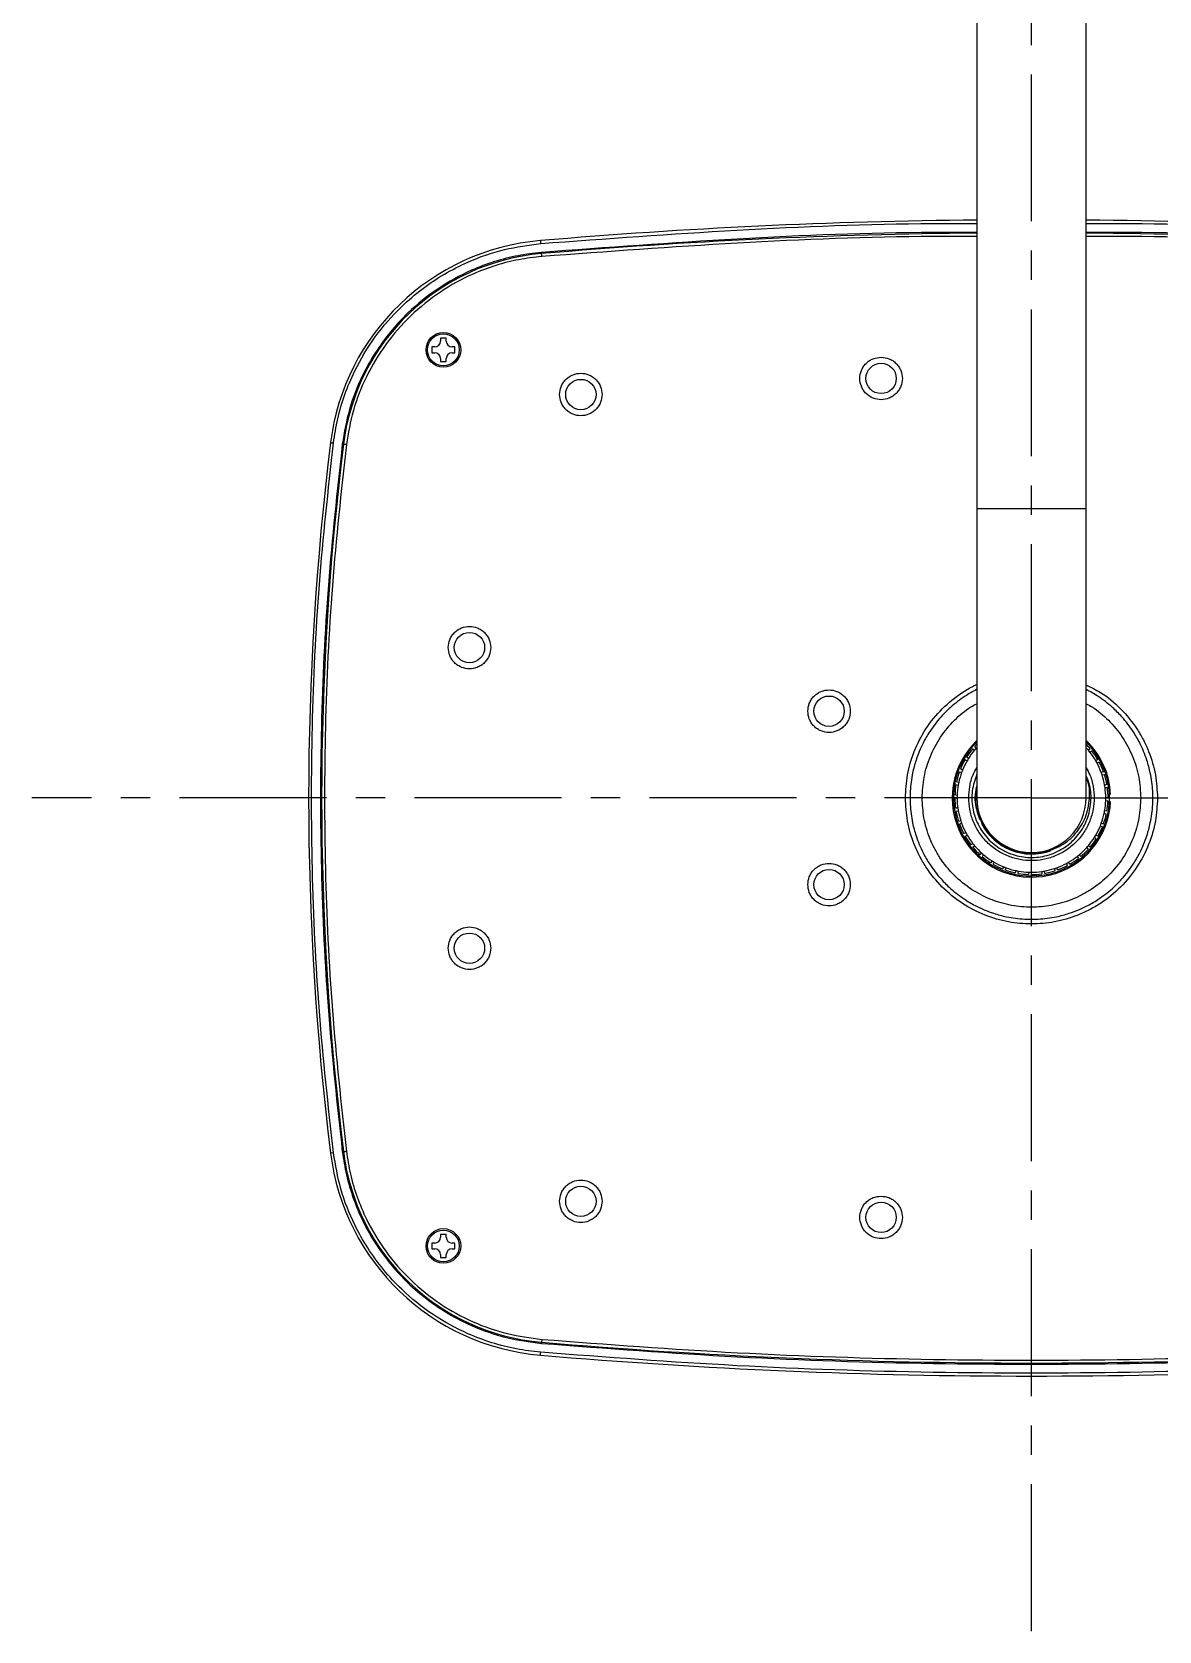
# Model space of a CAD drawing. Header units: millimetres. Extents: x 6110 to 6704, y -2661 to -1821.
# Drawn here: x 6264.7 to 6313.5, y -2033.4 to -1964.3 of the extents above; entities that cross this region are included whole.
import ezdxf

# ---------------------------------------------------------------- set-up
doc = ezdxf.new("R2010")
doc.units = ezdxf.units.MM
doc.header["$LTSCALE"] = 0.1
doc.linetypes.add('CENTERX2', pattern=[101.6, 63.5, -12.7, 12.7, -12.7])
doc.layers.get('0').update_dxf_attribs({"lineweight": 15})
doc.layers.add('CENTER', color=1, linetype='CENTERX2')

msp = doc.modelspace()

# ---------------------------------------------------------------- linework, layer by layer
at = {"linetype": 'Continuous', "lineweight": 25}
for p, q in [((6305.5892, -1934.8821), (6305.5892, -1984.8821)), ((6310.3142, -1984.8821), (6310.3142, -1934.8821)), ((6282.1521, -1977.8821), (6282.0271, -1977.8821)), ((6282.0271, -1977.8821), (6282.0271, -1978.1321)), ((6282.0271, -1978.1321), (6282.1521, -1978.1321)), ((6282.6521, -1977.5071), (6282.4021, -1977.5071)), ((6282.4021, -1977.5071), (6282.4021, -1977.6321)), ((6282.6521, -1977.6321), (6282.6521, -1977.5071)), ((6283.0271, -1977.8821), (6282.9021, -1977.8821)), ((6282.9021, -1978.1321), (6283.0271, -1978.1321)), ((6283.0271, -1978.1321), (6283.0271, -1977.8821)), ((6282.4021, -1978.3821), (6282.4021, -1978.5071)), ((6282.4021, -1978.5071), (6282.6521, -1978.5071)), ((6282.6521, -1978.5071), (6282.6521, -1978.3821)), ((6305.5892, -1984.8821), (6305.5892, -1997.3821)), ((6310.3142, -1984.8821), (6305.5892, -1984.8821)), ((6310.3142, -1997.3821), (6310.3142, -1984.8821)), ((6305.4142, -1995.2528), (6305.4908, -1995.3171)), ((6305.5624, -1995.2347), (6305.4975, -1995.1573)), ((6310.4892, -1995.2528), (6310.4126, -1995.3171)), ((6310.4814, -1995.402), (6310.5688, -1995.3515)), ((6304.972, -1996.1814), (6304.8846, -1996.1309)), ((6305.083, -1995.7258), (6305.1696, -1995.7758)), ((6305.2258, -1995.6822), (6305.1485, -1995.6173)), ((6310.8204, -1995.7258), (6310.7338, -1995.7758)), ((6310.7868, -1995.8713), (6310.8817, -1995.8368)), ((6304.6895, -1996.8069), (6304.788, -1996.8242)), ((6304.8088, -1996.717), (6304.7139, -1996.6825)), ((6304.839, -1996.2491), (6304.9329, -1996.2833)), ((6311.0644, -1996.2491), (6310.9705, -1996.2833)), ((6311.0061, -1996.3866), (6311.1055, -1996.369)), ((6311.2139, -1996.8069), (6311.1154, -1996.8242)), ((6304.6392, -1997.3821), (6304.7392, -1997.3821)), ((6304.7411, -1997.2729), (6304.6416, -1997.2554)), ((6311.1325, -1996.9321), (6311.2335, -1996.9321)), ((6311.1623, -1997.4913), (6311.2618, -1997.5088)), ((6311.2642, -1997.3821), (6311.1642, -1997.3821)), ((6311.2608, -1997.2321), (6311.3234, -1997.2321)), ((6311.2608, -1997.5321), (6311.3234, -1997.5321)), ((6304.7709, -1997.8321), (6304.6699, -1997.8321)), ((6304.6895, -1997.9573), (6304.788, -1997.9399)), ((6311.0946, -1998.0471), (6311.1895, -1998.0817)), ((6311.2139, -1997.9573), (6311.1154, -1997.9399)), ((6304.8973, -1998.3776), (6304.7979, -1998.3951)), ((6304.839, -1998.515), (6304.9329, -1998.4808)), ((6305.1166, -1998.8928), (6305.0217, -1998.9274)), ((6310.9314, -1998.5828), (6311.0188, -1998.6333)), ((6311.0644, -1998.515), (6310.9705, -1998.4808)), ((6305.083, -1999.0383), (6305.1696, -1998.9883)), ((6305.422, -1999.3622), (6305.3346, -1999.4127)), ((6305.4142, -1999.5113), (6305.4908, -1999.447)), ((6310.341, -1999.5295), (6310.4059, -1999.6068)), ((6310.4892, -1999.5113), (6310.4126, -1999.447)), ((6310.6776, -1999.082), (6310.755, -1999.1469)), ((6310.8204, -1999.0383), (6310.7338, -1998.9883)), ((6305.8043, -1999.7714), (6305.727, -1999.8363)), ((6305.8225, -1999.9196), (6305.8868, -1999.843)), ((6306.2518, -2000.108), (6306.1869, -2000.1853)), ((6306.2955, -2000.2508), (6306.3455, -2000.1642)), ((6309.4625, -2000.2172), (6309.497, -2000.312)), ((6309.608, -2000.2508), (6309.558, -2000.1642)), ((6309.9318, -1999.9118), (6309.9823, -1999.9992)), ((6310.0809, -1999.9196), (6310.0167, -1999.843)), ((6306.751, -2000.3618), (6306.7005, -2000.4492)), ((6306.8188, -2000.4948), (6306.853, -2000.4008)), ((6307.2867, -2000.525), (6307.2521, -2000.6199)), ((6307.3765, -2000.6443), (6307.3939, -2000.5458)), ((6307.8425, -2000.5927), (6307.825, -2000.6922)), ((6307.9517, -2000.6946), (6307.9517, -2000.5946)), ((6308.4017, -2000.5629), (6308.4017, -2000.6639)), ((6308.5269, -2000.6443), (6308.5095, -2000.5458)), ((6308.9472, -2000.4364), (6308.9647, -2000.5359)), ((6309.0847, -2000.4948), (6309.0504, -2000.4008)), ((6277.7734, -2012.729), (6277.6493, -2012.7443)), ((6282.1521, -2016.6321), (6282.0271, -2016.6321)), ((6282.0271, -2016.6321), (6282.0271, -2016.8821)), ((6282.0271, -2016.8821), (6282.1521, -2016.8821)), ((6282.6521, -2016.2571), (6282.4021, -2016.2571)), ((6282.4021, -2016.2571), (6282.4021, -2016.3821)), ((6282.6521, -2016.3821), (6282.6521, -2016.2571)), ((6283.0271, -2016.6321), (6282.9021, -2016.6321)), ((6282.9021, -2016.8821), (6283.0271, -2016.8821)), ((6283.0271, -2016.8821), (6283.0271, -2016.6321)), ((6282.4021, -2017.1321), (6282.4021, -2017.2571)), ((6282.4021, -2017.2571), (6282.6521, -2017.2571)), ((6282.6521, -2017.2571), (6282.6521, -2017.1321))]:
    msp.add_line(p, q, dxfattribs=at)
at = {"linetype": 'Continuous', "lineweight": 25, "flags": 128}
for points in [[(6286.7244, -1973.2849), (6286.7246, -1973.2873), (6286.7252, -1973.2944), (6286.7262, -1973.3059), (6286.7275, -1973.3214), (6286.7291, -1973.3403), (6286.7309, -1973.3618), (6286.7329, -1973.3852), (6286.735, -1973.4095)], [(6286.7679, -1973.7956), (6286.7687, -1973.8053), (6286.7695, -1973.8146), (6286.7703, -1973.8232), (6286.7709, -1973.8308), (6286.7714, -1973.837), (6286.7718, -1973.8416), (6286.7721, -1973.8444), (6286.7722, -1973.8454)], [(6286.7828, -1973.9699), (6286.7807, -1973.9456), (6286.7787, -1973.9223), (6286.7769, -1973.9007), (6286.7753, -1973.8819), (6286.7739, -1973.8664), (6286.773, -1973.8549), (6286.7724, -1973.8478), (6286.7722, -1973.8454)], [(6277.6493, -1982.0198), (6277.6517, -1982.0201), (6277.6587, -1982.021), (6277.6702, -1982.0224), (6277.6856, -1982.0243), (6277.7044, -1982.0266), (6277.7259, -1982.0293), (6277.7491, -1982.0322), (6277.7734, -1982.0352)], [(6278.2075, -1982.0889), (6278.2066, -1982.0888), (6278.2038, -1982.0885), (6278.1992, -1982.0879), (6278.193, -1982.0871), (6278.1855, -1982.0862), (6278.1769, -1982.0851), (6278.1676, -1982.084), (6278.1579, -1982.0828)], [(6278.3316, -1982.1043), (6278.3074, -1982.1013), (6278.2841, -1982.0984), (6278.2627, -1982.0958), (6278.2439, -1982.0934), (6278.2284, -1982.0915), (6278.217, -1982.0901), (6278.2099, -1982.0892), (6278.2075, -1982.0889)], [(6278.1579, -2012.6814), (6278.1676, -2012.6802), (6278.1769, -2012.679), (6278.1855, -2012.678), (6278.193, -2012.677), (6278.1992, -2012.6763), (6278.2038, -2012.6757), (6278.2066, -2012.6753), (6278.2075, -2012.6752)], [(6278.2075, -2012.6752), (6278.2099, -2012.6749), (6278.217, -2012.674), (6278.2284, -2012.6726), (6278.2439, -2012.6707), (6278.2627, -2012.6684), (6278.2841, -2012.6657), (6278.3074, -2012.6628), (6278.3316, -2012.6598)], [(6286.7679, -2020.9686), (6286.7687, -2020.9589), (6286.7695, -2020.9495), (6286.7703, -2020.9409), (6286.7709, -2020.9334), (6286.7714, -2020.9272), (6286.7718, -2020.9226), (6286.7721, -2020.9197), (6286.7722, -2020.9188)], [(6286.7828, -2020.7942), (6286.7807, -2020.8185), (6286.7787, -2020.8419), (6286.7769, -2020.8634), (6286.7753, -2020.8823), (6286.7739, -2020.8978), (6286.773, -2020.9093), (6286.7724, -2020.9164), (6286.7722, -2020.9188)], [(6286.7244, -2021.4792), (6286.7246, -2021.4769), (6286.7252, -2021.4698), (6286.7262, -2021.4583), (6286.7275, -2021.4428), (6286.7291, -2021.4239), (6286.7309, -2021.4024), (6286.7329, -2021.379), (6286.735, -2021.3547)]]:
    msp.add_lwpolyline(points, dxfattribs=at)
at = {"linetype": 'Continuous', "lineweight": 25}
for centre, radius in [((6282.5271, -1978.0071), 0.75), ((6282.5271, -1978.0071), 0.6875), ((6301.4517, -1979.2439), 0.6561), ((6288.4703, -1979.9385), 0.6561), ((6283.6555, -1990.8821), 0.6561), ((6299.2017, -1993.6321), 0.6561), ((6299.2017, -2001.1321), 0.6561), ((6283.6555, -2003.8821), 0.6561), ((6288.4703, -2014.8256), 0.6561), ((6301.4517, -2015.5202), 0.6561), ((6282.5271, -2016.7571), 0.75), ((6282.5271, -2016.7571), 0.6875)]:
    msp.add_circle(centre, radius, dxfattribs=at)
for centre, radius, start, end in [((6307.9517, -2222.3821), 250, 90.541453, 94.870806), ((6307.9517, -2222.3821), 250, 85.129194, 89.458547), ((6287.5735, -1983.2488), 10, 94.870806, 172.940608), ((6307.9517, -2222.3821), 249.4375, 90.542674, 94.870806), ((6307.9517, -2222.3821), 249.4375, 85.129194, 89.457326), ((6287.5735, -1983.2488), 9.4375, 94.870806, 172.940608), ((6282.1521, -1977.6321), 0.25, 270, 0), ((6282.1521, -1978.3821), 0.25, 0, 90), ((6282.9021, -1977.6321), 0.25, 180, 270), ((6282.9021, -1978.3821), 0.25, 90, 180), ((6401.7017, -1997.3821), 125, 172.940608, 187.059392), ((6401.7017, -1997.3821), 124.4375, 172.940608, 187.059392), ((6307.9517, -1997.3821), 5.25, 116.860804, 123.139196), ((6307.9517, -1997.3821), 5.25, 56.860804, 63.139196), ((6307.9517, -1997.3821), 5.25, 123.139196, 131.860804), ((6307.9517, -1997.3821), 5.25, 48.139196, 56.860804), ((6307.9517, -1997.3821), 5.25, 138.139196, 146.860804), ((6307.9517, -1997.3821), 5.25, 131.860804, 138.139196), ((6307.9517, -1997.3821), 5.25, 41.860804, 48.139196), ((6307.9517, -1997.3821), 5.25, 33.139196, 41.860804), ((6307.9517, -1997.3821), 5.25, 146.860804, 153.139196), ((6307.9517, -1997.3821), 5.25, 26.860804, 33.139196), ((6307.9517, -1997.3821), 5.25, 153.139196, 161.860804), ((6307.9517, -1997.3821), 3.425, 133.612777, 357.489893), ((6307.9517, -1997.3821), 3.375, 134.427004, 0), ((6307.9517, -1997.3821), 3.3125, 140, 147.80772), ((6307.9517, -1997.3821), 3.2125, 140, 148.052349), ((6307.9517, -1997.3821), 3.2125, 138.052349, 140), ((6307.9517, -1997.3821), 3.3125, 135.496493, 137.80772), ((6307.9517, -1997.3821), 3.425, 2.510107, 46.387223), ((6307.9517, -1997.3821), 3.375, 0, 45.572996), ((6307.9517, -1997.3821), 3.3125, 40, 44.503507), ((6307.9517, -1997.3821), 3.2125, 40, 42.65825), ((6307.9517, -1997.3821), 3.2125, 38.052349, 40), ((6307.9517, -1997.3821), 3.2125, 30, 38.052349), ((6307.9517, -1997.3821), 3.3125, 30, 37.80772), ((6307.9517, -1997.3821), 5.25, 18.139196, 26.860804), ((6307.9517, -1997.3821), 5.25, 161.860804, 168.139196), ((6307.9517, -1997.3821), 3.3125, 150, 157.80772), ((6307.9517, -1997.3821), 3.2125, 150, 158.052349), ((6307.9517, -1997.3821), 3.2125, 148.052349, 150), ((6307.9517, -1997.3821), 3.2125, 28.052349, 30), ((6307.9517, -1997.3821), 3.2125, 20, 28.052349), ((6307.9517, -1997.3821), 3.3125, 20, 27.80772), ((6307.9517, -1997.3821), 5.25, 11.860804, 18.139196), ((6307.9517, -1997.3821), 5.25, 168.139196, 176.860804), ((6307.9517, -1997.3821), 3.3125, 170, 177.80772), ((6307.9517, -1997.3821), 3.3125, 160, 167.80772), ((6307.9517, -1997.3821), 3.2125, 170, 178.052349), ((6307.9517, -1997.3821), 3.2125, 168.052349, 170), ((6307.9517, -1997.3821), 3.2125, 160, 168.052349), ((6307.9517, -1997.3821), 3.2125, 158.052349, 160), ((6307.9517, -1997.3821), 2.425, 166.963561, 202.207291), ((6307.9517, -1997.3821), 3.2125, 18.052349, 20), ((6307.9517, -1997.3821), 3.2125, 10, 18.052349), ((6307.9517, -1997.3821), 3.3125, 10, 17.80772), ((6307.9517, -1997.3821), 3.2125, 8.052349, 10), ((6307.9517, -1997.3821), 5.25, 3.139196, 11.860804), ((6307.9517, -1997.3821), 5.25, 176.860804, 183.139196), ((6307.9517, -1997.3821), 3.3125, 180, 187.80772), ((6307.9517, -1997.3821), 3.2125, 178.052349, 180), ((6307.9517, -1997.3821), 3.2125, 180, 188.052349), ((6307.9517, -1997.3821), 2.3625, 180, 0), ((6307.9517, -1997.3821), 3.2125, 350, 358.052349), ((6307.9517, -1997.3821), 3.2125, 0, 8.052349), ((6307.9517, -1997.3821), 3.2125, 358.052349, 0), ((6307.9517, -1997.3821), 3.3125, 350, 357.80772), ((6307.9517, -1997.3821), 3.3125, 0, 7.80772), ((6307.9517, -1997.3821), 5.25, 356.860804, 3.139196), ((6307.9517, -1997.3821), 5.25, 183.139196, 191.860804), ((6307.9517, -1997.3821), 3.3125, 190, 197.80772), ((6307.9517, -1997.3821), 3.2125, 188.052349, 190), ((6307.9517, -1997.3821), 3.2125, 190, 198.052349), ((6307.9517, -1997.3821), 3.2125, 340, 348.052349), ((6307.9517, -1997.3821), 3.3125, 340, 347.80772), ((6307.9517, -1997.3821), 3.2125, 348.052349, 350), ((6307.9517, -1997.3821), 5.25, 348.139196, 356.860804), ((6307.9517, -1997.3821), 5.25, 191.860804, 198.139196), ((6307.9517, -1997.3821), 3.3125, 200, 207.80772), ((6307.9517, -1997.3821), 3.2125, 198.052349, 200), ((6307.9517, -1997.3821), 3.2125, 200, 208.052349), ((6307.9517, -1997.3821), 3.2125, 208.052349, 210), ((6307.9517, -1997.3821), 2.425, 207.122234, 290.648067), ((6307.9517, -1997.3821), 3.2125, 330, 338.052349), ((6307.9517, -1997.3821), 3.3125, 330, 337.80772), ((6307.9517, -1997.3821), 3.2125, 338.052349, 340), ((6307.9517, -1997.3821), 5.25, 341.860804, 348.139196), ((6307.9517, -1997.3821), 5.25, 198.139196, 206.860804), ((6307.9517, -1997.3821), 3.3125, 210, 217.80772), ((6307.9517, -1997.3821), 3.2125, 210, 218.052349), ((6307.9517, -1997.3821), 3.3125, 220, 227.80772), ((6307.9517, -1997.3821), 3.2125, 218.052349, 220), ((6307.9517, -1997.3821), 3.2125, 220, 228.052349), ((6307.9517, -1997.3821), 3.2125, 310, 318.052349), ((6307.9517, -1997.3821), 3.3125, 310, 317.80772), ((6307.9517, -1997.3821), 3.2125, 318.052349, 320), ((6307.9517, -1997.3821), 3.2125, 320, 328.052349), ((6307.9517, -1997.3821), 3.3125, 320, 327.80772), ((6307.9517, -1997.3821), 3.2125, 328.052349, 330), ((6307.9517, -1997.3821), 5.25, 333.139196, 341.860804), ((6307.9517, -1997.3821), 5.25, 206.860804, 213.139196), ((6307.9517, -1997.3821), 5.25, 213.139196, 221.860804), ((6307.9517, -1997.3821), 3.2125, 228.052349, 230), ((6307.9517, -1997.3821), 3.3125, 230, 237.80772), ((6307.9517, -1997.3821), 3.2125, 230, 238.052349), ((6307.9517, -1997.3821), 3.2125, 238.052349, 240), ((6307.9517, -1997.3821), 3.3125, 240, 247.80772), ((6307.9517, -1997.3821), 3.2125, 240, 248.052349), ((6307.9517, -1997.3821), 3.2125, 290, 298.052349), ((6307.9517, -1997.3821), 3.3125, 290, 297.80772), ((6307.9517, -1997.3821), 3.2125, 298.052349, 300), ((6307.9517, -1997.3821), 3.2125, 300, 308.052349), ((6307.9517, -1997.3821), 3.3125, 300, 307.80772), ((6307.9517, -1997.3821), 3.2125, 308.052349, 310), ((6307.9517, -1997.3821), 5.25, 318.139196, 326.860804), ((6307.9517, -1997.3821), 5.25, 326.860804, 333.139196), ((6307.9517, -1997.3821), 5.25, 221.860804, 228.139196), ((6307.9517, -1997.3821), 3.2125, 248.052349, 250), ((6307.9517, -1997.3821), 3.3125, 250, 257.80772), ((6307.9517, -1997.3821), 3.2125, 250, 258.052349), ((6307.9517, -1997.3821), 3.2125, 258.052349, 260), ((6307.9517, -1997.3821), 3.3125, 260, 267.80772), ((6307.9517, -1997.3821), 3.2125, 260, 268.052349), ((6307.9517, -1997.3821), 3.2125, 268.052349, 270), ((6307.9517, -1997.3821), 3.2125, 270, 278.052349), ((6307.9517, -1997.3821), 3.3125, 270, 277.80772), ((6307.9517, -1997.3821), 3.2125, 278.052349, 280), ((6307.9517, -1997.3821), 3.2125, 280, 288.052349), ((6307.9517, -1997.3821), 3.3125, 280, 287.80772), ((6307.9517, -1997.3821), 3.2125, 288.052349, 290), ((6307.9517, -1997.3821), 5.25, 311.860804, 318.139196), ((6307.9517, -1997.3821), 5.25, 228.139196, 236.860804), ((6307.9517, -1997.3821), 5.25, 303.139196, 311.860804), ((6307.9517, -1997.3821), 5.25, 236.860804, 243.139196), ((6307.9517, -1997.3821), 5.25, 243.139196, 251.860804), ((6307.9517, -1997.3821), 5.25, 251.860804, 258.139196), ((6307.9517, -1997.3821), 5.25, 281.860804, 288.139196), ((6307.9517, -1997.3821), 5.25, 288.139196, 296.860804), ((6307.9517, -1997.3821), 5.25, 296.860804, 303.139196), ((6307.9517, -1997.3821), 5.25, 258.139196, 266.860804), ((6307.9517, -1997.3821), 5.25, 266.860804, 273.139196), ((6307.9517, -1997.3821), 5.25, 273.139196, 281.860804), ((6287.5735, -2011.5154), 10, 187.059392, 265.129194), ((6287.5735, -2011.5154), 9.4375, 187.059392, 265.129194), ((6282.1521, -2016.3821), 0.25, 270, 0), ((6282.1521, -2017.1321), 0.25, 0, 90), ((6282.9021, -2016.3821), 0.25, 180, 270), ((6282.9021, -2017.1321), 0.25, 90, 180), ((6307.9517, -1772.3821), 249.4375, 265.129194, 274.870806), ((6307.9517, -1772.3821), 250, 265.129194, 274.870806)]:
    msp.add_arc(centre, radius, start, end, dxfattribs=at)
for points, knots in [([(6286.735, -1973.4095), (6289.5596, -1973.2011), (6295.2081, -1972.7845), (6301.4996, -1972.5326), (6304.9602, -1972.5415), (6305.5892, -1972.5432)], [0, 0, 0, 0, 0.4500871, 0.9000463, 1, 1, 1, 1]), ([(6310.3142, -1972.5432), (6310.9432, -1972.5415), (6314.4038, -1972.5326), (6320.6953, -1972.7845), (6326.3438, -1973.2011), (6329.1684, -1973.4095)], [0, 0, 0, 0, 0.0999513, 0.5499095, 1, 1, 1, 1]), ([(6305.5892, -1972.9306), (6304.9624, -1972.929), (6301.5084, -1972.9201), (6295.2279, -1973.1716), (6289.5882, -1973.5875), (6286.7679, -1973.7956)], [0, 0, 0, 0, 0.0997762, 0.549822, 1, 1, 1, 1]), ([(6305.5892, -1973.1056), (6304.9634, -1973.104), (6301.5124, -1973.0951), (6295.2368, -1973.3464), (6289.6011, -1973.7621), (6286.7828, -1973.9699)], [0, 0, 0, 0, 0.0996971, 0.5497821, 1, 1, 1, 1]), ([(6329.1355, -1973.7956), (6326.3153, -1973.5875), (6320.6756, -1973.1716), (6314.395, -1972.9201), (6310.941, -1972.929), (6310.3142, -1972.9306)], [0, 0, 0, 0, 0.4501746, 0.9002211, 1, 1, 1, 1]), ([(6329.1206, -1973.9699), (6326.3024, -1973.7621), (6320.6666, -1973.3464), (6314.3911, -1973.0951), (6310.94, -1973.104), (6310.3142, -1973.1056)], [0, 0, 0, 0, 0.4502139, 0.9003005, 1, 1, 1, 1]), ([(6277.7734, -1982.0352), (6277.8279, -1981.6847), (6277.9382, -1980.9755), (6278.2522, -1979.9311), (6278.7563, -1978.7252), (6279.5453, -1977.4121), (6280.5622, -1976.2434), (6281.5932, -1975.3621), (6282.5545, -1974.7178), (6283.7335, -1974.1166), (6285.1277, -1973.6225), (6286.2071, -1973.4794), (6286.735, -1973.4095)], [0, 0, 0, 0, 0.07908309, 0.15999648, 0.24262293, 0.37030892, 0.49998512, 0.58646923, 0.67236715, 0.75753115, 0.88141513, 1, 1, 1, 1]), ([(6286.7679, -1973.7956), (6286.4294, -1973.835), (6285.7445, -1973.9149), (6284.7303, -1974.1781), (6283.5541, -1974.6178), (6282.2645, -1975.3271), (6281.1052, -1976.2606), (6280.2212, -1977.218), (6279.5674, -1978.1173), (6278.947, -1979.2271), (6278.4214, -1980.5475), (6278.2444, -1981.5785), (6278.1579, -1982.0828)], [0, 0, 0, 0, 0.0790829, 0.1599962, 0.2426222, 0.3703087, 0.4999852, 0.5864686, 0.6723668, 0.7575316, 0.8814153, 1, 1, 1, 1]), ([(6286.7828, -1973.9699), (6286.4505, -1974.0087), (6285.7783, -1974.0871), (6284.7827, -1974.3454), (6283.6282, -1974.777), (6282.3622, -1975.4733), (6281.0821, -1976.5043), (6280.0016, -1977.7445), (6279.1722, -1979.1333), (6278.5904, -1980.5973), (6278.4166, -1981.6093), (6278.3316, -1982.1043)], [0, 0, 0, 0, 0.0790973, 0.1600263, 0.2426673, 0.3703773, 0.500077, 0.6297771, 0.7574869, 0.8813932, 1, 1, 1, 1]), ([(6301.4517, -1980.1625), (6301.3362, -1980.1502), (6301.1584, -1980.1314), (6300.9445, -1980.0168), (6300.7976, -1979.8983), (6300.6782, -1979.7511), (6300.5673, -1979.5373), (6300.511, -1979.2439), (6300.5673, -1978.9506), (6300.6782, -1978.7368), (6300.7976, -1978.5896), (6300.9445, -1978.4711), (6301.1584, -1978.3565), (6301.3362, -1978.3377), (6301.4517, -1978.3254)], [0, 0, 0, 0, 0.1197306, 0.184181, 0.2499993, 0.3158191, 0.3802719, 0.4999994, 0.619727, 0.6841797, 0.7499996, 0.8158195, 0.8802699, 1, 1, 1, 1]), ([(6301.4517, -1978.3254), (6301.5673, -1978.3377), (6301.745, -1978.3565), (6301.9589, -1978.4711), (6302.1059, -1978.5896), (6302.2252, -1978.7368), (6302.3361, -1978.9506), (6302.3924, -1979.2439), (6302.3361, -1979.5373), (6302.2252, -1979.7511), (6302.1059, -1979.8983), (6301.9589, -1980.0168), (6301.745, -1980.1314), (6301.5673, -1980.1502), (6301.4517, -1980.1625)], [0, 0, 0, 0, 0.1197281, 0.1841788, 0.250001, 0.3158195, 0.3802725, 0.5000006, 0.6197286, 0.6841817, 0.7500002, 0.8158207, 0.8802714, 1, 1, 1, 1]), ([(6287.5517, -1979.9385), (6287.564, -1979.823), (6287.5829, -1979.6452), (6287.6974, -1979.4313), (6287.816, -1979.2844), (6287.9631, -1979.1651), (6288.177, -1979.0541), (6288.4703, -1978.9978), (6288.7636, -1979.0541), (6288.9774, -1979.1651), (6289.1246, -1979.2844), (6289.2431, -1979.4313), (6289.3577, -1979.6452), (6289.3766, -1979.823), (6289.3888, -1979.9385)], [0, 0, 0, 0, 0.11972768, 0.18418048, 0.24999879, 0.31582073, 0.38027124, 0.49999892, 0.61972914, 0.68417964, 0.74999958, 0.81581952, 0.88027232, 1, 1, 1, 1]), ([(6289.3888, -1979.9385), (6289.3766, -1980.0541), (6289.3577, -1980.2318), (6289.2431, -1980.4457), (6289.1246, -1980.5927), (6288.9774, -1980.712), (6288.7636, -1980.823), (6288.4703, -1980.8793), (6288.177, -1980.823), (6287.9631, -1980.712), (6287.816, -1980.5927), (6287.6974, -1980.4457), (6287.5829, -1980.2318), (6287.564, -1980.0541), (6287.5517, -1979.9385)], [0, 0, 0, 0, 0.1197278, 0.1841806, 0.2500006, 0.315819, 0.3802708, 0.5000011, 0.6197289, 0.6841806, 0.750001, 0.8158194, 0.8802722, 1, 1, 1, 1]), ([(6277.7734, -2012.729), (6277.5505, -2010.6915), (6277.1044, -2006.6136), (6276.8167, -2000.4617), (6276.8167, -1994.3026), (6277.1044, -1988.1506), (6277.5505, -1984.0726), (6277.7734, -1982.0352)], [0, 0, 0, 0, 0.1998021, 0.3998992, 0.6000967, 0.8001967, 1, 1, 1, 1]), ([(6278.1579, -1982.0828), (6277.9357, -1984.1139), (6277.491, -1988.1792), (6277.2042, -1994.312), (6277.2042, -2000.452), (6277.491, -2006.5849), (6277.9357, -2010.6502), (6278.1579, -2012.6814)], [0, 0, 0, 0, 0.19980179, 0.39989901, 0.60009636, 0.80019647, 1, 1, 1, 1]), ([(6278.3316, -1982.1043), (6278.1097, -1984.1326), (6277.6657, -1988.1921), (6277.3792, -1994.3163), (6277.3792, -2000.4477), (6277.6656, -2006.572), (6278.1097, -2010.6316), (6278.3316, -2012.6598)], [0, 0, 0, 0, 0.199802, 0.3998992, 0.6000967, 0.800197, 1, 1, 1, 1]), ([(6282.737, -1990.8821), (6282.7492, -1990.7665), (6282.7681, -1990.5888), (6282.8827, -1990.3749), (6283.0012, -1990.2279), (6283.1484, -1990.1086), (6283.3622, -1989.9977), (6283.6555, -1989.9413), (6283.9488, -1989.9977), (6284.1627, -1990.1086), (6284.3098, -1990.2279), (6284.4284, -1990.3749), (6284.5429, -1990.5888), (6284.5618, -1990.7665), (6284.5741, -1990.8821)], [0, 0, 0, 0, 0.119729, 0.184182, 0.2499989, 0.3158194, 0.38027, 0.5000011, 0.6197271, 0.6841824, 0.7499989, 0.815819, 0.880272, 1, 1, 1, 1]), ([(6284.5741, -1990.8821), (6284.5618, -1990.9976), (6284.5429, -1991.1754), (6284.4284, -1991.3893), (6284.3098, -1991.5362), (6284.1627, -1991.6556), (6283.9488, -1991.7665), (6283.6555, -1991.8228), (6283.3622, -1991.7665), (6283.1484, -1991.6555), (6283.0012, -1991.5362), (6282.8827, -1991.3893), (6282.7681, -1991.1754), (6282.7492, -1990.9976), (6282.737, -1990.8821)], [0, 0, 0, 0, 0.1197278, 0.1841806, 0.2500006, 0.3158185, 0.3802737, 0.4999989, 0.6197292, 0.6841797, 0.7500017, 0.8158184, 0.8802713, 1, 1, 1, 1]), ([(6298.2831, -1993.6321), (6298.2954, -1993.5165), (6298.3143, -1993.3388), (6298.4288, -1993.1249), (6298.5474, -1992.9779), (6298.6945, -1992.8586), (6298.9084, -1992.7476), (6299.2017, -1992.6913), (6299.495, -1992.7476), (6299.7089, -1992.8586), (6299.856, -1992.9779), (6299.9746, -1993.1249), (6300.0891, -1993.3388), (6300.108, -1993.5165), (6300.1203, -1993.6321)], [0, 0, 0, 0, 0.1197276, 0.1841804, 0.2500003, 0.3158202, 0.3802707, 0.5000008, 0.6197285, 0.6841789, 0.7500009, 0.8158191, 0.8802719, 1, 1, 1, 1]), ([(6302.5017, -1997.3821), (6302.5194, -1997.0497), (6302.5558, -1996.365), (6302.859, -1995.3491), (6303.3621, -1994.3729), (6304.0698, -1993.4992), (6304.8018, -1992.914), (6305.3246, -1992.5944), (6305.5408, -1992.4985), (6305.5892, -1992.477)], [0, 0, 0, 0, 0.1631104, 0.3359919, 0.5160605, 0.699951, 0.8838406, 0.9739798, 1, 1, 1, 1]), ([(6310.3142, -1992.4994), (6310.5248, -1992.5997), (6311.0741, -1992.8613), (6311.8302, -1993.5062), (6312.425, -1994.2292), (6312.7993, -1994.8709), (6313.0964, -1995.5258), (6313.3479, -1996.3651), (6313.3841, -1997.0497), (6313.4017, -1997.3821)], [0, 0, 0, 0, 0.1145117, 0.2986967, 0.4828817, 0.5731653, 0.6634702, 0.8366285, 1, 1, 1, 1]), ([(6303.2267, -1997.3824), (6303.2435, -1997.0804), (6303.2775, -1996.4664), (6303.5561, -1995.5714), (6303.9978, -1994.7335), (6304.6025, -1994.0169), (6305.146, -1993.5376), (6305.5038, -1993.3551), (6305.5892, -1993.3115)], [0, 0, 0, 0, 0.1834905, 0.3730305, 0.5651006, 0.7558973, 0.9417615, 1, 1, 1, 1]), ([(6310.3142, -1993.3115), (6310.3995, -1993.355), (6310.7573, -1993.5375), (6311.3008, -1994.0168), (6311.9056, -1994.7334), (6312.3473, -1995.5713), (6312.6258, -1996.4662), (6312.6599, -1997.0803), (6312.6767, -1997.3823)], [0, 0, 0, 0, 0.058211, 0.2440802, 0.4348819, 0.6269592, 0.8165036, 1, 1, 1, 1]), ([(6300.1203, -1993.6321), (6300.108, -1993.7476), (6300.0891, -1993.9254), (6299.9746, -1994.1393), (6299.856, -1994.2862), (6299.7089, -1994.4056), (6299.495, -1994.5165), (6299.2017, -1994.5728), (6298.9084, -1994.5165), (6298.6945, -1994.4056), (6298.5474, -1994.2862), (6298.4288, -1994.1393), (6298.3143, -1993.9254), (6298.2954, -1993.7476), (6298.2831, -1993.6321)], [0, 0, 0, 0, 0.1197281, 0.1841809, 0.2499991, 0.3158211, 0.3802715, 0.4999992, 0.6197293, 0.6841798, 0.7499997, 0.8158196, 0.8802724, 1, 1, 1, 1]), ([(6305.2392, -1997.3821), (6305.2487, -1997.217), (6305.2681, -1996.877), (6305.3904, -1996.4308), (6305.5326, -1996.1767), (6305.5892, -1996.0756)], [0, 0, 0, 0, 0.3623578, 0.7464232, 1, 1, 1, 1]), ([(6310.3142, -1996.0756), (6310.3708, -1996.1767), (6310.513, -1996.4308), (6310.6353, -1996.877), (6310.6547, -1997.217), (6310.6642, -1997.3821)], [0, 0, 0, 0, 0.2535791, 0.63764258, 1, 1, 1, 1]), ([(6305.5892, -1996.3611), (6305.5095, -1996.5964), (6305.3508, -1997.065), (6305.3801, -1997.8215), (6305.6089, -1998.5373), (6306.0385, -1999.1587), (6306.6261, -1999.6321), (6307.3234, -1999.9168), (6308.0747, -1999.9902), (6308.8155, -1999.8468), (6309.4833, -1999.4969), (6310.0238, -1998.9706), (6310.3938, -1998.3116), (6310.5498, -1997.5779), (6310.5274, -1996.9222), (6310.372, -1996.5616), (6310.3142, -1996.4273)], [0, 0, 0, 0, 0.0732966, 0.1460397, 0.2204441, 0.2941409, 0.3672318, 0.4417541, 0.5147796, 0.5885522, 0.662925, 0.7356562, 0.809925, 0.883885, 0.9567677, 1, 1, 1, 1]), ([(6305.5892, -1996.8537), (6305.5576, -1996.9854), (6305.4609, -1997.3872), (6305.562, -1997.8893), (6305.6964, -1998.2164), (6305.726, -1998.2883)], [0, 0, 0, 0, 0.2753625, 0.8407557, 1, 1, 1, 1]), ([(6308.858, -1999.6078), (6308.9881, -1999.5524), (6309.3663, -1999.3916), (6309.8955, -1998.9384), (6310.3331, -1998.2282), (6310.4881, -1997.4148), (6310.4691, -1996.8001), (6310.329, -1996.5241), (6310.3142, -1996.4949)], [0, 0, 0, 0, 0.1113884, 0.3236446, 0.5377374, 0.7560597, 0.9742397, 1, 1, 1, 1]), ([(6313.4017, -1997.3821), (6313.384, -1997.7145), (6313.3476, -1998.3992), (6313.0444, -1999.4149), (6312.5416, -2000.3917), (6311.8328, -2001.2632), (6311.104, -2001.8552), (6310.463, -2002.2295), (6309.8079, -2002.5279), (6308.9687, -2002.7693), (6307.9517, -2002.8626), (6306.9346, -2002.7693), (6305.9188, -2002.4773), (6304.9421, -2001.9712), (6304.0705, -2001.2634), (6303.4787, -2000.5343), (6303.104, -1999.8934), (6302.8071, -1999.2383), (6302.5556, -1998.3991), (6302.5193, -1997.7145), (6302.5017, -1997.3821)], [0, 0, 0, 0, 0.0582485, 0.119986, 0.1842901, 0.249959, 0.3156277, 0.3478172, 0.3800143, 0.4417518, 0.4999999, 0.5582485, 0.619986, 0.6842901, 0.7499584, 0.8156273, 0.8478168, 0.8800139, 0.9417514, 1, 1, 1, 1]), ([(6312.6767, -1997.3823), (6312.6614, -1997.6705), (6312.6298, -1998.2641), (6312.3669, -1999.1447), (6311.9309, -1999.9914), (6311.3165, -2000.747), (6310.6846, -2001.2602), (6310.1289, -2001.5847), (6309.561, -2001.8434), (6308.8335, -2002.0527), (6307.9518, -2002.1335), (6307.07, -2002.0526), (6306.1894, -2001.7995), (6305.3426, -2001.3608), (6304.587, -2000.7472), (6304.0739, -2000.1152), (6303.749, -1999.5596), (6303.4916, -1998.9916), (6303.2735, -1998.2641), (6303.242, -1997.6706), (6303.2267, -1997.3824)], [0, 0, 0, 0, 0.0582488, 0.1199864, 0.1842903, 0.2499589, 0.315627, 0.3478159, 0.3800139, 0.4417514, 0.5, 0.558249, 0.6199864, 0.6842903, 0.749959, 0.8156275, 0.8478162, 0.880014, 0.9417515, 1, 1, 1, 1]), ([(6310.6642, -1997.3821), (6310.6554, -1997.5475), (6310.6373, -1997.8883), (6310.4864, -1998.3939), (6310.2361, -1998.88), (6309.8833, -1999.3138), (6309.4496, -1999.6662), (6308.9635, -1999.918), (6308.4579, -2000.0633), (6307.9517, -2000.1098), (6307.4455, -2000.0633), (6306.9399, -1999.918), (6306.4538, -1999.6661), (6306.0201, -1999.3138), (6305.6673, -1998.88), (6305.4171, -1998.3938), (6305.2661, -1997.8883), (6305.248, -1997.5475), (6305.2392, -1997.3821)], [0, 0, 0, 0, 0.0582584, 0.1200058, 0.1843209, 0.2500004, 0.31568, 0.3799947, 0.4417423, 0.4999998, 0.5582583, 0.6200058, 0.6843198, 0.7499993, 0.8156789, 0.879994, 0.9417416, 1, 1, 1, 1]), ([(6305.726, -1998.2883), (6305.747, -1998.3369), (6305.8526, -1998.5817), (6306.1554, -1999.0323), (6306.7492, -1999.5165), (6307.5221, -1999.791), (6308.2586, -1999.8064), (6308.6864, -1999.6646), (6308.858, -1999.6078)], [0, 0, 0, 0, 0.04224009, 0.21263226, 0.4272228, 0.64181124, 0.85640115, 1, 1, 1, 1]), ([(6298.2831, -2001.1321), (6298.2954, -2001.0165), (6298.3143, -2000.8388), (6298.4288, -2000.6249), (6298.5474, -2000.4779), (6298.6945, -2000.3586), (6298.9084, -2000.2476), (6299.2017, -2000.1913), (6299.495, -2000.2476), (6299.7089, -2000.3586), (6299.856, -2000.4779), (6299.9746, -2000.6249), (6300.0891, -2000.8388), (6300.108, -2001.0165), (6300.1203, -2001.1321)], [0, 0, 0, 0, 0.1197276, 0.1841804, 0.2500003, 0.3158202, 0.3802707, 0.5000008, 0.6197285, 0.6841789, 0.7500009, 0.8158191, 0.8802719, 1, 1, 1, 1]), ([(6300.1203, -2001.1321), (6300.108, -2001.2476), (6300.0891, -2001.4254), (6299.9746, -2001.6393), (6299.856, -2001.7862), (6299.7089, -2001.9055), (6299.495, -2002.0165), (6299.2017, -2002.0728), (6298.9084, -2002.0165), (6298.6945, -2001.9055), (6298.5474, -2001.7862), (6298.4288, -2001.6393), (6298.3143, -2001.4254), (6298.2954, -2001.2476), (6298.2831, -2001.1321)], [0, 0, 0, 0, 0.1197282, 0.184181, 0.2499994, 0.3158197, 0.3802714, 0.4999992, 0.6197294, 0.6841812, 0.7499995, 0.8158194, 0.8802723, 1, 1, 1, 1]), ([(6282.737, -2003.8821), (6282.7492, -2003.7665), (6282.7681, -2003.5888), (6282.8827, -2003.3749), (6283.0012, -2003.2279), (6283.1484, -2003.1086), (6283.3622, -2002.9976), (6283.6555, -2002.9413), (6283.9488, -2002.9977), (6284.1627, -2003.1086), (6284.3098, -2003.2279), (6284.4284, -2003.3749), (6284.5429, -2003.5888), (6284.5618, -2003.7665), (6284.5741, -2003.8821)], [0, 0, 0, 0, 0.1197312, 0.1841817, 0.2499984, 0.3158204, 0.3802709, 0.5000011, 0.6197263, 0.6841814, 0.7499993, 0.8158192, 0.8802698, 1, 1, 1, 1]), ([(6284.5741, -2003.8821), (6284.5618, -2003.9976), (6284.5429, -2004.1754), (6284.4284, -2004.3893), (6284.3098, -2004.5362), (6284.1627, -2004.6556), (6283.9488, -2004.7665), (6283.6555, -2004.8228), (6283.3622, -2004.7665), (6283.1484, -2004.6555), (6283.0012, -2004.5362), (6282.8827, -2004.3893), (6282.7681, -2004.1754), (6282.7492, -2003.9976), (6282.737, -2003.8821)], [0, 0, 0, 0, 0.1197281, 0.1841788, 0.250001, 0.3158175, 0.3802729, 0.4999989, 0.61973, 0.6841808, 0.7500013, 0.8158202, 0.8802709, 1, 1, 1, 1]), ([(6286.735, -2021.3547), (6286.3827, -2021.3136), (6285.6698, -2021.2304), (6284.6142, -2020.9565), (6283.3899, -2020.4989), (6282.0476, -2019.7606), (6280.841, -2018.789), (6279.9209, -2017.7924), (6279.2404, -2016.8565), (6278.5946, -2015.7013), (6278.0476, -2014.327), (6277.8634, -2013.2538), (6277.7734, -2012.729)], [0, 0, 0, 0, 0.07908325, 0.15999662, 0.24262334, 0.37030899, 0.49998547, 0.58646968, 0.67236796, 0.75753179, 0.88141548, 1, 1, 1, 1]), ([(6278.1579, -2012.6814), (6278.2103, -2013.0181), (6278.3163, -2013.6994), (6278.618, -2014.7029), (6279.1023, -2015.8615), (6279.8603, -2017.123), (6280.8374, -2018.2459), (6281.8279, -2019.0926), (6282.7514, -2019.7116), (6283.8841, -2020.2892), (6285.2237, -2020.764), (6286.2607, -2020.9014), (6286.7679, -2020.9686)], [0, 0, 0, 0, 0.0790822, 0.1599961, 0.2426228, 0.3703089, 0.4999848, 0.5864688, 0.6723672, 0.757532, 0.8814156, 1, 1, 1, 1]), ([(6278.3316, -2012.6598), (6278.383, -2012.9904), (6278.487, -2013.6591), (6278.7832, -2014.6441), (6279.2585, -2015.7813), (6280.0027, -2017.0197), (6281.0818, -2018.2596), (6282.3623, -2019.292), (6283.7818, -2020.0677), (6285.267, -2020.5932), (6286.2849, -2020.7282), (6286.7828, -2020.7942)], [0, 0, 0, 0, 0.0790974, 0.1600266, 0.2426684, 0.3703781, 0.5000777, 0.6297774, 0.7574873, 0.8813939, 1, 1, 1, 1]), ([(6287.5517, -2014.8256), (6287.564, -2014.7101), (6287.5829, -2014.5323), (6287.6974, -2014.3184), (6287.8159, -2014.1715), (6287.9631, -2014.0522), (6288.177, -2013.9412), (6288.4703, -2013.8849), (6288.7636, -2013.9412), (6288.9774, -2014.0522), (6289.1246, -2014.1715), (6289.2431, -2014.3184), (6289.3577, -2014.5323), (6289.3766, -2014.7101), (6289.3888, -2014.8256)], [0, 0, 0, 0, 0.1197305, 0.1841811, 0.2500015, 0.3158204, 0.380271, 0.4999989, 0.6197294, 0.68418, 0.7499968, 0.8158189, 0.8802695, 1, 1, 1, 1]), ([(6289.3888, -2014.8256), (6289.3766, -2014.9412), (6289.3577, -2015.1189), (6289.2431, -2015.3328), (6289.1246, -2015.4798), (6288.9774, -2015.5991), (6288.7636, -2015.7101), (6288.4703, -2015.7664), (6288.177, -2015.7101), (6287.9631, -2015.5991), (6287.816, -2015.4798), (6287.6974, -2015.3328), (6287.5829, -2015.1189), (6287.564, -2014.9412), (6287.5517, -2014.8256)], [0, 0, 0, 0, 0.11973065, 0.18418138, 0.24999954, 0.3158197, 0.38027044, 0.50000108, 0.61972919, 0.68417992, 0.7500021, 0.81581862, 0.88026935, 1, 1, 1, 1]), ([(6301.4517, -2016.4388), (6301.3362, -2016.4265), (6301.1584, -2016.4076), (6300.9445, -2016.2931), (6300.7976, -2016.1745), (6300.6782, -2016.0274), (6300.5673, -2015.8135), (6300.511, -2015.5202), (6300.5673, -2015.2269), (6300.6782, -2015.013), (6300.7976, -2014.8659), (6300.9445, -2014.7473), (6301.1584, -2014.6328), (6301.3362, -2014.6139), (6301.4517, -2014.6016)], [0, 0, 0, 0, 0.11973, 0.1841804, 0.2500003, 0.3158221, 0.3802725, 0.4999975, 0.6197275, 0.6841779, 0.7499997, 0.8158196, 0.88027, 1, 1, 1, 1]), ([(6301.4517, -2014.6016), (6301.5673, -2014.6139), (6301.745, -2014.6328), (6301.9589, -2014.7473), (6302.1059, -2014.8659), (6302.2252, -2015.0131), (6302.3361, -2015.2269), (6302.3924, -2015.5202), (6302.3361, -2015.8135), (6302.2252, -2016.0274), (6302.1059, -2016.1745), (6301.9589, -2016.2931), (6301.745, -2016.4076), (6301.5673, -2016.4265), (6301.4517, -2016.4388)], [0, 0, 0, 0, 0.119728, 0.1841787, 0.2500008, 0.3158213, 0.380272, 0.5000025, 0.619728, 0.6841787, 0.7499992, 0.8158213, 0.880272, 1, 1, 1, 1]), ([(6286.7679, -2020.9686), (6289.5882, -2021.181), (6295.2278, -2021.6058), (6303.7098, -2021.8791), (6312.1936, -2021.8791), (6320.6755, -2021.6059), (6326.3152, -2021.181), (6329.1355, -2020.9686)], [0, 0, 0, 0, 0.2000137, 0.3999706, 0.6000284, 0.7999847, 1, 1, 1, 1]), ([(6286.7828, -2020.7942), (6289.601, -2021.0065), (6295.2368, -2021.431), (6303.7128, -2021.7041), (6312.1906, -2021.7041), (6320.6666, -2021.431), (6326.3024, -2021.0065), (6329.1206, -2020.7942)], [0, 0, 0, 0, 0.20001375, 0.39997057, 0.60002855, 0.79998485, 1, 1, 1, 1]), ([(6329.1684, -2021.3547), (6326.3438, -2021.5675), (6320.6953, -2021.9929), (6312.2002, -2022.2666), (6303.7032, -2022.2666), (6295.2081, -2021.9929), (6289.5597, -2021.5675), (6286.735, -2021.3547)], [0, 0, 0, 0, 0.2000137, 0.3999706, 0.6000285, 0.7999847, 1, 1, 1, 1])]:
    msp.add_open_spline(points, degree=3, knots=knots, dxfattribs=at)
at = {"layer": 'CENTER'}
for p, q in [((6307.9517, -2033.4061), (6307.9517, -1871.7627)), ((6307.9517, -1997.3821), (6264.7404, -1997.3821)), ((6307.9517, -1997.3821), (6351.163, -1997.3821))]:
    msp.add_line(p, q, dxfattribs=at)

doc.saveas('drawing.dxf')
